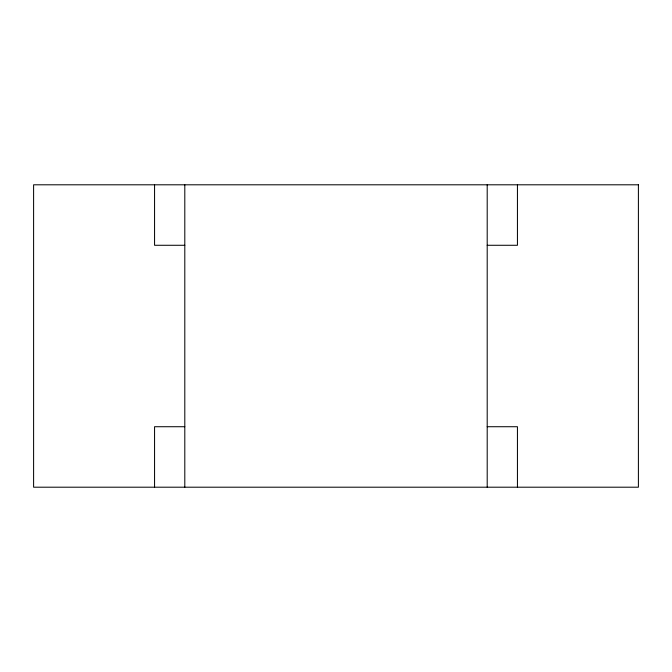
<?xml version="1.0" encoding="UTF-8"?>
<svg xmlns="http://www.w3.org/2000/svg" width="672" height="672" viewBox="0 0 672 672"><rect width="100%" height="100%" fill="white"/><g stroke="black" fill="none" stroke-linecap="round" stroke-linejoin="round"><path stroke-width="1.01" d="M184.8 245.28L154.56 245.28L154.56 184.8M487.2 245.28L517.44 245.28L517.44 184.8M184.8 426.72L154.56 426.72L154.56 487.2M487.2 426.72L517.44 426.72L517.44 487.2M487.2 184.8L487.2 487.2M184.8 184.8L184.8 487.2M638.4 184.8L33.6 184.8L33.6 487.2L638.4 487.2L638.4 184.8"/></g></svg>
